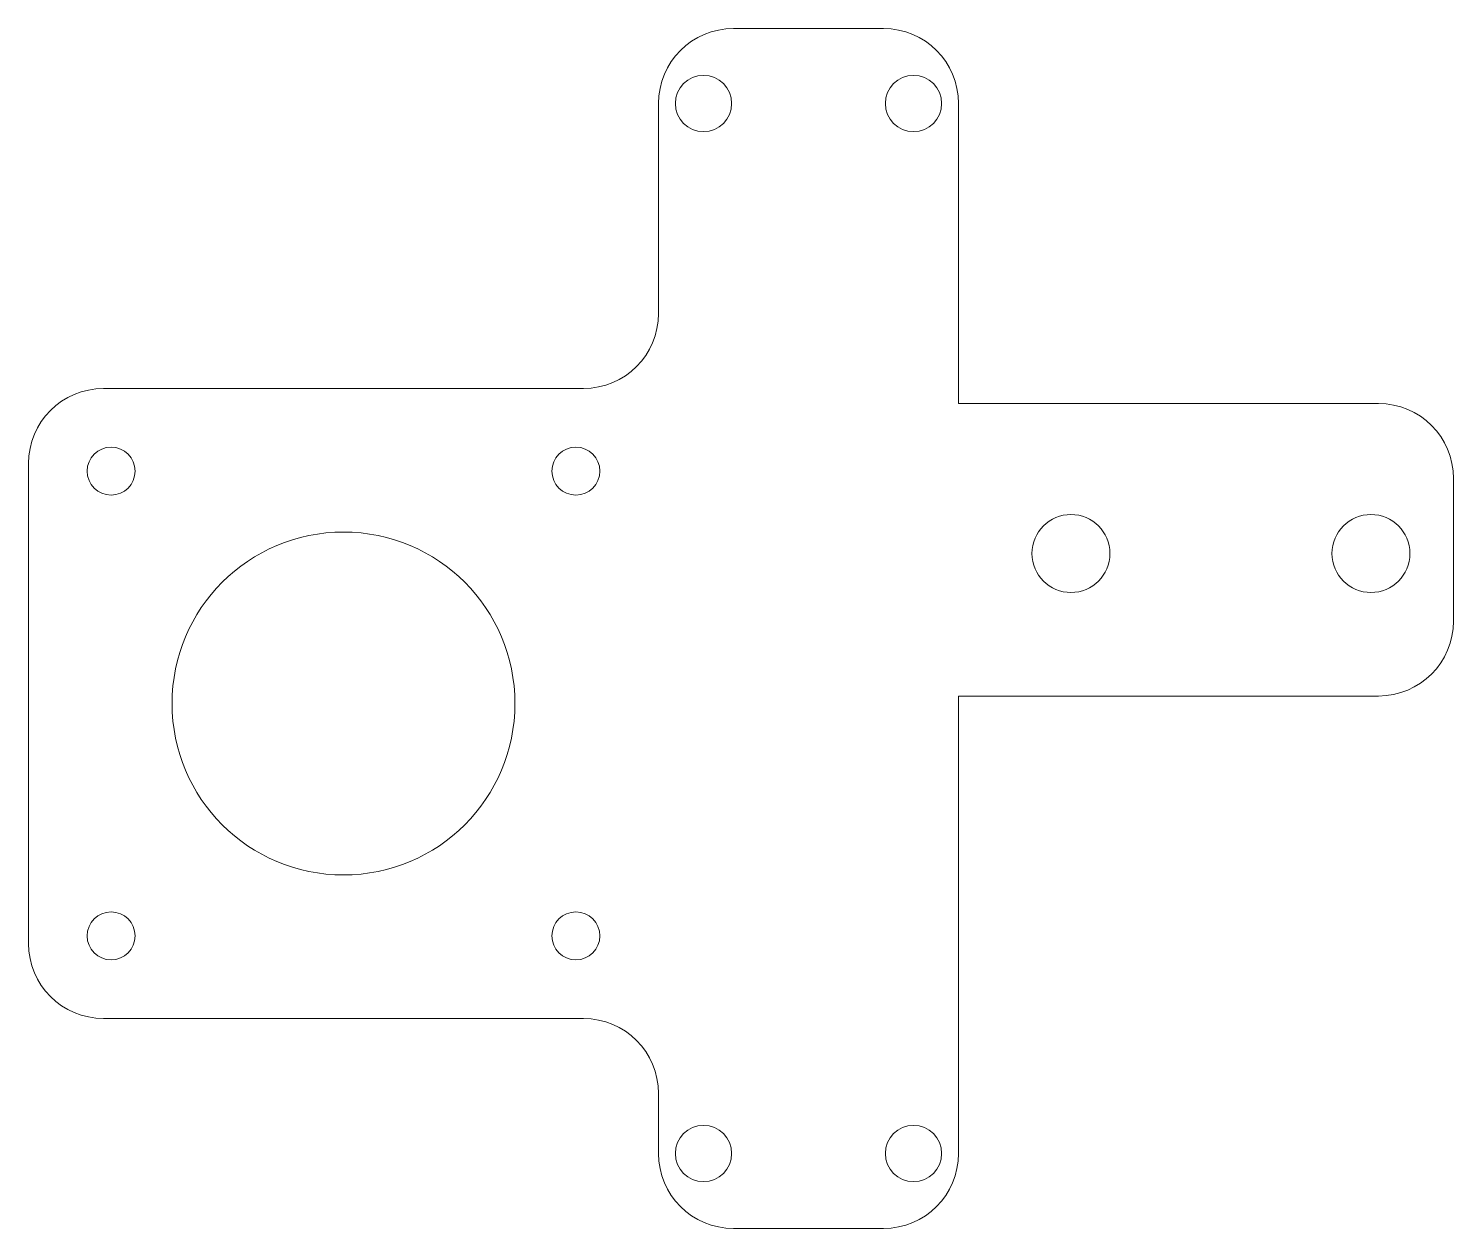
# Model space of a CAD drawing. Header units: millimetres. Extents: x 132.6 to 227.6, y 113.6 to 193.6.
import ezdxf

# ---------------------------------------------------------------- set-up
doc = ezdxf.new("R2010")
doc.units = ezdxf.units.MM
doc.layers.add('VISIBLE', color=7, linetype='Continuous', lineweight=0)

msp = doc.modelspace()

# ---------------------------------------------------------------- linework, layer by layer
at = {"layer": 'VISIBLE'}
for p, q in [((179.579, 193.598), (189.579, 193.598)), ((174.579, 174.598), (174.579, 188.598)), ((194.579, 188.598), (194.579, 168.598)), ((137.579, 169.598), (169.579, 169.598)), ((194.579, 168.598), (222.579, 168.598)), ((132.579, 132.598), (132.579, 164.598)), ((227.579, 163.598), (227.579, 154.098)), ((194.579, 149.098), (194.579, 118.598)), ((222.579, 149.098), (194.579, 149.098)), ((169.579, 127.598), (137.579, 127.598)), ((174.579, 118.598), (174.579, 122.598)), ((189.579, 113.598), (179.579, 113.598))]:
    msp.add_line(p, q, dxfattribs=at)
for centre, radius in [((177.579, 188.598), 1.875), ((191.579, 188.598), 1.875), ((138.089, 164.089), 1.6), ((169.07, 164.089), 1.6), ((202.079, 158.598), 2.6), ((222.079, 158.598), 2.6), ((153.579, 148.598), 11.43), ((138.089, 133.107), 1.6), ((169.07, 133.107), 1.6), ((177.579, 118.598), 1.875), ((191.579, 118.598), 1.875)]:
    msp.add_circle(centre, radius, dxfattribs=at)
for centre, start, end in [((179.579, 188.598), 90, 180), ((189.579, 188.598), 0, 90), ((169.579, 174.598), 270, 0), ((137.579, 164.598), 90, 180), ((222.579, 163.598), 0, 90), ((222.579, 154.098), 270, 0), ((137.579, 132.598), 180, 270), ((169.579, 122.598), 0, 90), ((179.579, 118.598), 180, 270), ((189.579, 118.598), 270, 0)]:
    msp.add_arc(centre, 5, start, end, dxfattribs=at)

doc.saveas('drawing.dxf')
